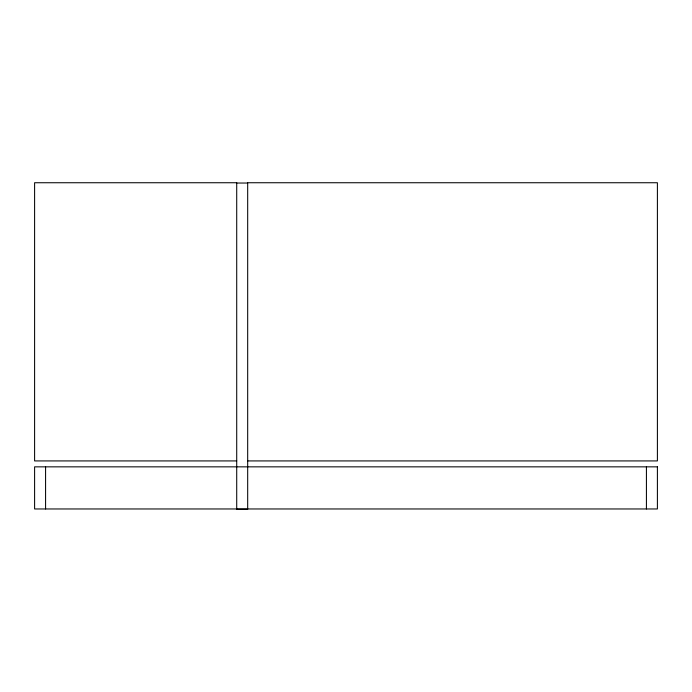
<?xml version="1.0" encoding="UTF-8"?>
<svg xmlns="http://www.w3.org/2000/svg" width="692" height="692" viewBox="0 0 692 692"><rect width="100%" height="100%" fill="white"/><g stroke="black" fill="none" stroke-linecap="round" stroke-linejoin="round"><path stroke-width="1.04" d="M236.716 183.034L247.684 183.034M236.716 460.924L34.6 460.924L34.6 182.74L236.716 182.74L236.716 509.26L247.684 509.26L247.684 182.74L657.4 182.74L657.4 460.924L247.684 460.924M646.423 466.849L646.423 508.966M45.577 466.849L45.577 508.966M657.4 466.849L34.6 466.849L34.6 508.966L657.4 508.966L657.4 466.849"/></g></svg>
